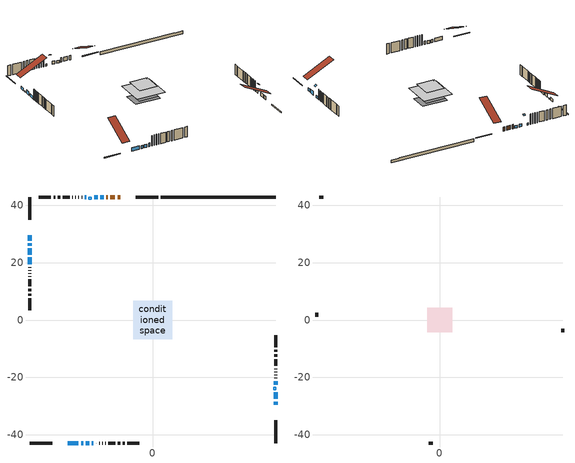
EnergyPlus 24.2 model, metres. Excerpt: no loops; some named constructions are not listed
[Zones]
conditioned space
 floor outside (Floor1 construction): -4.66,-4.66 -4.66,4.66 4.66,4.66 4.66,-4.66 z0.28
 floor adiabatic (AdiabaticFloorConstruction): -6.79,-6.79 -6.79,6.79 6.79,6.79 6.79,-6.79 z2.72
 floor foundation (Slab1 construction): -5.91,-4.09 -5.91,4.09 5.91,4.09 5.91,-4.09 z-1.1
 wall outside (RimJoist1 construction): 1.93,42.88 -5.98,42.88 / -42.88,-42.88 -34.97,-42.88 / -42.88,42.88 -42.88,34.97 / 42.88,-42.88 42.88,-34.97 z0.28:0.58
 wall outside (AdiabaticWallConstruction 1): -11.4,42.88 -12.24,42.88 / -13.17,42.88 -14.83,42.88 / -15.75,42.88 -16.22,42.88 z0.28:2.31
 wall outside (AdiabaticWallConstruction): 42.88,-29.55 42.88,-28.43 / -21.26,-42.88 -20.7,-42.88 z0.28:1.91; -29.55,-42.88 -25.94,-42.88 / -42.88,24.94 -42.88,22.83 z0.28:1.88; 42.88,-27.5 42.88,-25.24 z0.28:2.06; -17.15,42.88 -18.32,42.88 z0.28:1.45; -19.24,42.88 -20.44,42.88 z0.28:1.63; -25.01,-42.88 -24.28,-42.88 / -23.35,-42.88 -22.18,-42.88 z0.28:1.62; -42.88,29.55 -42.88,27.61 z0.28:1.6; -42.88,26.69 -42.88,25.87 z0.28:0.69; 42.88,-22.52 42.88,-21.27 / -42.88,21.9 -42.88,19.38 z0.28:1.48; -23.16,42.88 -23.72,42.88 z0.28:1.2
 wall outside (Wall1 construction): -24.65,42.88 -24.81,42.88 / -19.77,-42.88 -19.61,-42.88 / -42.88,18.46 -42.88,18.29 / 42.88,-20.35 42.88,-20.19 z0.28:5.16
 wall outside (Wall2 construction): -25.74,42.88 -25.9,42.88 / -18.68,-42.88 -18.52,-42.88 / -42.88,17.37 -42.88,17.2 / 42.88,-19.26 42.88,-19.1 z0.28:5.16
 wall outside (Wall3 construction): -26.83,42.88 -26.97,42.88 / -17.59,-42.88 -17.45,-42.88 / -42.88,16.28 -42.88,16.13 / 42.88,-18.17 42.88,-18.02 z0.28:5.16
 wall outside (Wall4 construction): -27.9,42.88 -28.04,42.88 / -16.52,-42.88 -16.38,-42.88 / -42.88,15.21 -42.88,15.06 / 42.88,-17.1 42.88,-16.95 z0.28:5.16
 wall outside (Wall5 construction): -28.97,42.88 -31.3,42.88 / -15.45,-42.88 -13.12,-42.88 / -42.88,14.13 -42.88,11.8 / 42.88,-16.03 42.88,-13.69 z0.28:5.16
 wall outside (Wall6 construction): -32.23,42.88 -33.04,42.88 / -12.19,-42.88 -11.37,-42.88 / -42.88,10.87 -42.88,10.06 / 42.88,-12.76 42.88,-11.95 z0.28:5.16
 wall outside (Wall7 construction): -33.97,42.88 -34.59,42.88 / -10.45,-42.88 -9.82,-42.88 / -42.88,9.13 -42.88,8.51 / 42.88,-11.02 42.88,-10.4 z0.28:5.16
 wall outside (Wall8 construction): -35.52,42.88 -39.71,42.88 / -8.89,-42.88 -4.71,-42.88 / -42.88,7.58 -42.88,3.39 / 42.88,-9.47 42.88,-5.28 z0.28:5.16
 wall foundation (FoundationWall1 construction): 2.86,42.88,-1.1 2.86,42.88,0.28 38.88,42.88,0.28 38.88,42.88,0.2 42.88,42.88,0.2 42.88,42.88,-1.1
 window (WindowConstruction 10): 42.88,-29.55 42.88,-28.43 z0.28:1.9
 window (WindowConstruction 3): -29.55,-42.88 -25.94,-42.88 z0.28:1.88
 window (WindowConstruction 4): 42.88,-27.5 42.88,-25.24 z0.28:2.06
 window (WindowConstruction 5): -17.15,42.88 -18.32,42.88 z0.28:1.45
 window (WindowConstruction 6): -19.25,42.88 -20.44,42.88 z0.28:1.63
 window (WindowConstruction 7): -25.01,-42.88 -24.28,-42.88 z0.28:1.62
 window (WindowConstruction 8): -23.35,-42.88 -22.19,-42.88 z0.28:1.62
 window (WindowConstruction 9): -42.88,29.55 -42.88,27.61 z0.28:1.6
 window (WindowConstruction 13): -42.88,26.68 -42.88,25.87 z0.28:0.69
 window (WindowConstruction): 42.88,-22.52 42.88,-21.28 z0.28:1.47
 window (WindowConstruction 1): -42.88,24.94 -42.88,22.83 z0.28:1.88
 window (WindowConstruction 2): -42.88,21.9 -42.88,19.39 z0.28:1.47
 window (WindowConstruction 11): -23.16,42.88 -23.72,42.88 z0.28:1.19
 window (WindowConstruction 12): -21.26,-42.88 -20.7,-42.88 z0.28:1.9
 door (Door): -11.4,42.88 -12.24,42.88 z0.28:2.31
 door (Door 1): -13.17,42.88 -14.83,42.88 z0.28:2.31
 door (Door 2): -15.76,42.88 -16.22,42.88 z0.28:2.31
 ceiling adiabatic (AdiabaticFloorConstruction): 6.79,-6.79 6.79,6.79 -6.79,6.79 -6.79,-6.79 z2.72
 roof outside (AdiabaticRoofConstruction): 42.88,-23.45,5.16 42.1,-23.45,5.54 42.1,-24.31,5.54 42.88,-24.31,5.16; -22.23,42.88,5.16 -22.23,42.1,5.54 -21.37,42.1,5.54 -21.37,42.88,5.16
 skylight (SkylightConstruction): 42.88,-23.45,5.16 42.11,-23.45,5.54 42.11,-24.31,5.54 42.88,-24.31,5.16
 skylight (SkylightConstruction 1): -22.23,42.88,5.16 -22.23,42.11,5.54 -21.37,42.11,5.54 -21.37,42.88,5.16
attic - vented
 floor to conditioned space (Floor2 construction Reversed): -4.32,-4.32 -4.32,4.32 4.32,4.32 4.32,-4.32 z5.16
 floor to conditioned space (Floor3 construction Reversed): -3.73,-3.73 -3.73,3.73 3.73,3.73 3.73,-3.73 z5.16
 floor to conditioned space (Floor4 construction Reversed): -3.68,-3.68 -3.68,3.68 3.68,3.68 3.68,-3.68 z5.16
 wall outside (Wall9 construction): -40.64,42.88 -41.95,42.88 / -3.78,-42.88 -2.47,-42.88 / -42.88,2.47 -42.88,1.16 / 42.88,-4.36 42.88,-3.05 z0.28:5.16
 roof outside (Roof1 construction): -10.48,42.88,5.16 -10.48,30.11,11.54 -6.91,30.11,11.54 -6.91,42.88,5.16; -30.47,-42.88,5.16 -30.47,-30.11,11.54 -34.04,-30.11,11.54 -34.04,-42.88,5.16; -42.88,30.47,5.16 -30.11,30.47,11.54 -30.11,34.04,11.54 -42.88,34.04,5.16; 42.88,-30.47,5.16 30.11,-30.47,11.54 30.11,-34.04,11.54 42.88,-34.04,5.16
[Material] Roughness=Rough; Thermal Absorptance=0.9
Name | Thickness {m} | Conductivity {W/m-K} | Density {kg/m3} | Specific Heat {J/kg-K} | Solar Absorptance | Visible Absorptance
ceiling loosefill ins | 0.254 | 0.0480833 | 16.02 | 1046.75 | 0.7 | 0.7
ceiling stud and cavity | 0.1397 | 0.498967 | 65.682 | 1177.47 | 0.7 | 0.7
ceiling stud and cavity 1 | 0.1397 | 0.251065 | 65.682 | 1177.47 | 0.7 | 0.7
ceiling stud and cavity 2 | 0.1397 | 0.281335 | 65.682 | 1177.47 | 0.7 | 0.7
gypsum board | 0.0127 | 0.160291 | 801 | 837.4 | 0.6 | 0.6
[Construction]
Floor2 construction: ceiling loosefill ins, ceiling stud and cavity, gypsum board
Floor3 construction: ceiling loosefill ins, ceiling stud and cavity 1, gypsum board
Floor4 construction: ceiling loosefill ins, ceiling stud and cavity 2, gypsum board
[EnergyManagementSystem:Program]
fridge_schedule_program: Set Tin = fridge_tin_s*(9.0/5.0)+32.0; Set fridge_schedule_act = 0; If (Hour == 0); Set fridge_schedule_act = (-0.487+0.019*Tin); ElseIf (Hour == 1); Set fridge_schedule_act = (-0.34+0.016*Tin); ElseIf (Hour == 2); Set fridge_schedule_act = (-0.37+0.017*Tin); ElseIf (Hour == 3); Set fridge_schedule_act = (-0.361+0.016*Tin); ElseIf (Hour == 4); Set fridge_schedule_act = (-0.515+0.018*Tin); ElseIf (Hour == 5); Set fridge_schedule_act = (-0.684+0.021*Tin); ElseIf (Hour == 6); Set fridge_schedule_act = (-0.471+0.019*Tin); ElseIf (Hour == 7); Set fridge_schedule_act = (-0.159+0.015*Tin); ElseIf (Hour == 8); Set fridge_schedule_act = (-0.079+0.015*Tin); ElseIf (Hour == 9); Set fridge_schedule_act = (-0.417+0.019*Tin); ElseIf (Hour == 10); Set fridge_schedule_act = (-0.411+0.018*Tin); ElseIf (Hour == 11); Set fridge_schedule_act = (-0.386+0.018*Tin); ElseIf (Hour == 12); Set fridge_schedule_act = (-0.24+0.016*Tin); ElseIf (Hour == 13); Set fridge_schedule_act = (-0.314+0.017*Tin); ElseIf (Hour == 14); Set fridge_schedule_act = (-0.16+0.015*Tin); ElseIf (Hour == 15); Set fridge_schedule_act = (-0.121+0.015*Tin); ElseIf (Hour == 16); Set fridge_schedule_act = (-0.469+0.02*Tin); ElseIf (Hour == 17); Set fridge_schedule_act = (-0.412+0.02*Tin); ElseIf (Hour == 18); Set fridge_schedule_act = (-0.091+0.017*Tin); ElseIf (Hour == 19); Set fridge_schedule_act = (0.077+0.014*Tin); ElseIf (Hour == 20); Set fridge_schedule_act = (-0.118+0.016*Tin); ElseIf (Hour == 21); Set fridge_schedule_act = (-0.247+0.017*Tin); ElseIf (Hour == 22); Set fridge_schedule_act = (-0.445+0.019*Tin); ElseIf (Hour == 23); Set fridge_schedule_act = (-0.544+0.02*Tin); EndIf
infil_program: Set p_m = 0.14; Set p_s = 0.22; Set s_m = 270; Set s_s = 370; Set z_m = 9.99744; Set z_s = 3.7093656004510187; Set f_t = (((s_m/z_m)^p_m)*((z_s/s_s)^p_s)); Set Tdiff = tin_s-tout_s; Set dT = @Abs Tdiff; Set c = 0.0363; Set Cs = 0.0758; Set Cw = 0.1656; Set n = 0.65; Set sft = (f_t*0.3); Set temp1 = ((c*Cw)*((sft*site_vw_s)^(2*n)))^2; Set Qinf = (((c*Cs*(dT^n))^2)+temp1)^0.5; Set Qinf = (@Max Qinf 0); Set mech_vent_house_fan_sensible_load_act = 0.0; Set mech_vent_house_fan_latent_load_act = 0.0; Set OASupInPb = out_pb_s; Set OASupInTemp = tout_s; Set OASupInW = out_wt_s; Set OASupRho = (@RhoAirFnPbTdbW OASupInPb OASupInTemp OASupInW); Set OASupCp = (@CpAirFnW OASupInW); Set OASupInEnth = (@HFnTdbW OASupInTemp OASupInW); Set ZoneTemp = tin_s; Set ZoneW = win_s; Set ZoneCp = (@CpAirFnW ZoneW); Set ZoneAirEnth = (@HFnTdbW ZoneTemp ZoneW); Set mech_vent_house_fan_cfis_act = 0.0; Set QWHV_cfis_sup = 0.0; Set QWHV_cfis_suppl_sup = 0.0; Set QWHV_cfis_suppl_exh = 0.0; Set Qrange = 0; Set Qbath = 0; Set Qdryer = 0; Set Qdryer = Qdryer + 0.00308 * clothes_dryer_exhaust_0_sch_s; Set QWHV_sup = 0.02; Set QWHV_exh = 0.02; Set Qsupply = QWHV_sup + QWHV_cfis_sup + QWHV_cfis_suppl_sup; Set Qexhaust = Qrange + Qbath + Qdryer + QWHV_exh + QWHV_cfis_suppl_exh; Set Qfan = (@Max Qexhaust Qsupply); Set Qducts = 0; If Qducts < 0; Set Qsupply = Qsupply - Qducts; Else; Set Qexhaust = Qexhaust + Qducts; EndIf; Set Qfan_with_ducts = (@Max Qexhaust Qsupply); Set Qimb = (@Abs (Qsupply - Qexhaust)); If Qinf + Qimb > 0; Set Qtot = Qfan_with_ducts + (Qinf^2) / (Qinf + Qimb); Else; Set Qtot = Qfan_with_ducts; EndIf; Set Qinf_adj = Qtot - Qfan; Set infil_flow_act = Qinf_adj; Set infil_program_Qinf = Qinf_adj; Set infil_program_Qfan = Qfan; Set Qload = Qfan; Set Effectiveness_Sens = 0.0; Set Effectiveness_Lat = 0.0; Set Fan_MFR = Qload * OASupRho; Set ZoneInEnth = OASupInEnth; Set ZoneInTemp = OASupInTemp; If Qload > 0; Set Effectiveness_Sens = Effectiveness_Sens + 0.02 / Qload * 0.6434494723737942; Set Effectiveness_Lat = Effectiveness_Lat + 0.02 / Qload * 0.0; EndIf; Set ERVCpMin = (@Min OASupCp ZoneCp); Set ERVSupOutTemp = OASupInTemp + ERVCpMin/OASupCp * Effectiveness_Sens * (ZoneTemp - OASupInTemp); Set ERVSupOutW = OASupInW + ERVCpMin/OASupCp * Effectiveness_Lat * (ZoneW - OASupInW); Set ERVSupOutEnth = (@HFnTdbW ERVSupOutTemp ERVSupOutW); Set ERVSensHeatTrans = Fan_MFR * OASupCp * (ERVSupOutTemp - OASupInTemp); Set ERVTotalHeatTrans = Fan_MFR * (ERVSupOutEnth - OASupInEnth); Set ERVLatHeatTrans = ERVTotalHeatTrans - ERVSensHeatTrans; Set ZoneInEnth = ERVSupOutEnth; Set ZoneInTemp = ERVSupOutTemp; Set FanTotalToCond = Fan_MFR * (ZoneInEnth - ZoneAirEnth); Set FanSensToCond = Fan_MFR * ZoneCp * (ZoneInTemp - ZoneTemp); Set FanLatToCond = FanTotalToCond - FanSensToCond; Set mech_vent_house_fan_sensible_load_act = mech_vent_house_fan_sensible_load_act + FanSensToCond; Set mech_vent_house_fan_latent_load_act = mech_vent_house_fan_latent_load_act + FanLatToCond
natural_vent_program: Set Tin = tin_s; Set Tout = tout_s; Set Wout = out_wt_s; Set Pbar = out_pb_s; Set Phiout = (@RhFnTdbWPb Tout Wout Pbar); Set MaxHR = 0.0115; Set Tnvsp = (htg_sp_s + clg_sp_s) / 2; Set NVavail = natural_vent_s; Set ClgSsnAvail = cool_season; Set Qnv = 0; Set Qwhf = 0; Set whole_house_fan_mix_act = 0; Set whole_house_fan_act = 0; If ((Wout < MaxHR) && (Tin > Tout) && (Tin > Tnvsp) && (ClgSsnAvail > 0)); Set WHF_Flow = 0; Set Adj = (Tin-Tnvsp)/(Tin-Tout); Set Adj = (@Min Adj 1); Set Adj = (@Max Adj 0); If (WHF_Flow > 0); Set Qwhf = WHF_Flow*Adj; Set whole_house_fan_mix_act = WHF_Flow*Adj; Set WHF_W = 0; Set whole_house_fan_act = WHF_W*Adj; ElseIf (NVavail > 0); Set NVArea = 0.0; Set Cs = 0.00013643248632712234; Set Cw = 2.734355781603219e-05; Set Tdiff = Tin-Tout; Set dT = (@Abs Tdiff); Set Vwind = site_vw_s; Set SGNV = NVArea*Adj*((((Cs*dT)+(Cw*(Vwind^2)))^0.5)/1000); Set MaxNV = 3.5088899112384007; Set Qnv = (@Min SGNV MaxNV); EndIf; EndIf; Set natural_vent_flow_act = Qnv; Set whole_house_fan_flow_act = Qwhf; Set natural_vent_program_Qnv = Qnv; Set natural_vent_program_Qwhf = Qwhf
total_airflows_program: Set total_infil_flow_rate = 0; Set total_mechvent_flow_rate = 0; Set total_natvent_flow_rate = 0; Set total_whf_flow_rate = 0; Set total_infil_flow_rate = total_infil_flow_rate + (infil_program_Qinf * 1); Set total_mechvent_flow_rate = total_mechvent_flow_rate + (infil_program_Qfan * 1); Set total_natvent_flow_rate = total_natvent_flow_rate + (natural_vent_program_Qnv * 1); Set total_whf_flow_rate = total_whf_flow_rate + (natural_vent_program_Qwhf * 1)
total_loads_program: Set loads_htg_tot = 0; Set loads_clg_tot = 0; If htg_load_cond > 0; Set loads_htg_tot = loads_htg_tot + (htg_load_cond - clg_load_cond) * 1.0; EndIf; Set loads_htg_tot = (@Max loads_htg_tot 0); If clg_load_cond > 0; Set loads_clg_tot = loads_clg_tot + (clg_load_cond - htg_load_cond) * 0.0; EndIf; Set loads_clg_tot = (@Max loads_clg_tot 0)
unit_heater_supply_fan_1_disaggregate_program: Set unit_heater_supply_fan_1_primary_htg = 0; If unit_heater_htg_coil_1_s > 0; Set unit_heater_supply_fan_1_primary_htg = unit_heater_supply_fan_1_s; EndIf
unit_heater_supply_fan_disaggregate_program: Set unit_heater_supply_fan_primary_htg = 0; If unit_heater_htg_coil_s > 0; Set unit_heater_supply_fan_primary_htg = unit_heater_supply_fan_s; EndIf
unmet_hours_program: Set htg_unmet_hours = 0; Set clg_unmet_hours = 0; Set unit_htg_unmet_hours = 0; If ((DayOfYear >= 1) && (DayOfYear <= 365)); Set unit_htg_unmet_hours = unit_htg_unmet_hours + conditioned_space_htg_unmet_s; If unit_htg_unmet_hours > htg_unmet_hours; Set htg_unmet_hours = unit_htg_unmet_hours; EndIf; EndIf
water_heater_EC_adj: If WarmupFlag == 0; Set dhw_e_cons = water_heater_energy + water_heater_on_cycle_parasitic + water_heater_off_cycle_parasitic; Set water_heater_ec_adj_act = 0.0 * dhw_e_cons / 1; EndIf
[EnergyManagementSystem:ProgramCallingManager]
component_loads_program_calling_manager: EndOfZoneTimestepAfterZoneReporting; component_loads_program
fridge_schedule_program_calling_manager: BeginZoneTimestepAfterInitHeatBalance; fridge_schedule_program
infil_program_calling_manager: BeginZoneTimestepAfterInitHeatBalance; infil_program
natural_vent_program_calling_manager: BeginZoneTimestepAfterInitHeatBalance; natural_vent_program
total_airflows_program_calling_manager: EndOfZoneTimestepAfterZoneReporting; total_airflows_program
total_loads_program_calling_manager: EndOfZoneTimestepAfterZoneReporting; total_loads_program
unit_heater_supply_fan_1_disaggregate_program_calling_manager: EndOfSystemTimestepBeforeHVACReporting; unit_heater_supply_fan_1_disaggregate_program
unit_heater_supply_fan_disaggregate_program_calling_manager: EndOfSystemTimestepBeforeHVACReporting; unit_heater_supply_fan_disaggregate_program
unmet_hours_program_calling_manager: EndOfZoneTimestepBeforeZoneReporting; unmet_hours_program
water_heater_EC_adj_ProgramManager: EndOfSystemTimestepBeforeHVACReporting; water_heater_EC_adj
[EnergyManagementSystem:OutputVariable] Type of Data in Variable=Summed
Name | EMS Variable | Update Frequency | EMS Program or Subroutine | Units
unit heater supply fan 1 disaggregate htg primary | unit_heater_supply_fan_1_primary_htg | SystemTimestep | unit_heater_supply_fan_1_disaggregate_program | J
unit heater supply fan disaggregate htg primary | unit_heater_supply_fan_primary_htg | SystemTimestep | unit_heater_supply_fan_disaggregate_program | J
loads_htg_tot_peakload_outvar; loads_htg_tot_annual_outvar; Energy Management System Output Variable 1; Energy Management System Output Variable 45 | loads_htg_tot | ZoneTimestep | total_loads_program | J
loads_clg_tot_peakload_outvar; loads_clg_tot_annual_outvar; Energy Management System Output Variable 2; Energy Management System Output Variable 46 | loads_clg_tot | ZoneTimestep | total_loads_program | J
htg_unmet_hours_annual_outvar; Energy Management System Output Variable 3 | htg_unmet_hours | ZoneTimestep | unmet_hours_program | hr
clg_unmet_hours_annual_outvar; Energy Management System Output Variable 4 | clg_unmet_hours | ZoneTimestep | unmet_hours_program | hr
loads_htg_roofs_annual_outvar; Energy Management System Output Variable 5 | loads_htg_roofs | ZoneTimestep | component_loads_program | J
loads_htg_ceilings_annual_outvar; Energy Management System Output Variable 6 | loads_htg_ceilings | ZoneTimestep | component_loads_program | J
loads_htg_walls_annual_outvar; Energy Management System Output Variable 7 | loads_htg_walls | ZoneTimestep | component_loads_program | J
loads_htg_rim_joists_annual_outvar; Energy Management System Output Variable 8 | loads_htg_rim_joists | ZoneTimestep | component_loads_program | J
loads_htg_foundation_walls_annual_outvar; Energy Management System Output Variable 9 | loads_htg_foundation_walls | ZoneTimestep | component_loads_program | J
loads_htg_doors_annual_outvar; Energy Management System Output Variable 10 | loads_htg_doors | ZoneTimestep | component_loads_program | J
loads_htg_windows_conduction_annual_outvar; Energy Management System Output Variable 11 | loads_htg_windows_conduction | ZoneTimestep | component_loads_program | J
loads_htg_windows_solar_annual_outvar; Energy Management System Output Variable 12 | loads_htg_windows_solar | ZoneTimestep | component_loads_program | J
loads_htg_skylights_conduction_annual_outvar; Energy Management System Output Variable 13 | loads_htg_skylights_conduction | ZoneTimestep | component_loads_program | J
loads_htg_skylights_solar_annual_outvar; Energy Management System Output Variable 14 | loads_htg_skylights_solar | ZoneTimestep | component_loads_program | J
loads_htg_floors_annual_outvar; Energy Management System Output Variable 15 | loads_htg_floors | ZoneTimestep | component_loads_program | J
loads_htg_slabs_annual_outvar; Energy Management System Output Variable 16 | loads_htg_slabs | ZoneTimestep | component_loads_program | J
loads_htg_internal_mass_annual_outvar; Energy Management System Output Variable 17 | loads_htg_internal_mass | ZoneTimestep | component_loads_program | J
loads_htg_infil_annual_outvar; Energy Management System Output Variable 18 | loads_htg_infil | ZoneTimestep | component_loads_program | J
loads_htg_natvent_annual_outvar; Energy Management System Output Variable 19 | loads_htg_natvent | ZoneTimestep | component_loads_program | J
loads_htg_mechvent_annual_outvar; Energy Management System Output Variable 20 | loads_htg_mechvent | ZoneTimestep | component_loads_program | J
loads_htg_whf_annual_outvar; Energy Management System Output Variable 21 | loads_htg_whf | ZoneTimestep | component_loads_program | J
loads_htg_ducts_annual_outvar; Energy Management System Output Variable 22 | loads_htg_ducts | ZoneTimestep | component_loads_program | J
loads_htg_intgains_annual_outvar; Energy Management System Output Variable 23 | loads_htg_intgains | ZoneTimestep | component_loads_program | J
loads_htg_lighting_annual_outvar; Energy Management System Output Variable 24 | loads_htg_lighting | ZoneTimestep | component_loads_program | J
loads_clg_roofs_annual_outvar; Energy Management System Output Variable 25 | loads_clg_roofs | ZoneTimestep | component_loads_program | J
loads_clg_ceilings_annual_outvar; Energy Management System Output Variable 26 | loads_clg_ceilings | ZoneTimestep | component_loads_program | J
loads_clg_walls_annual_outvar; Energy Management System Output Variable 27 | loads_clg_walls | ZoneTimestep | component_loads_program | J
loads_clg_rim_joists_annual_outvar; Energy Management System Output Variable 28 | loads_clg_rim_joists | ZoneTimestep | component_loads_program | J
loads_clg_foundation_walls_annual_outvar; Energy Management System Output Variable 29 | loads_clg_foundation_walls | ZoneTimestep | component_loads_program | J
loads_clg_doors_annual_outvar; Energy Management System Output Variable 30 | loads_clg_doors | ZoneTimestep | component_loads_program | J
loads_clg_windows_conduction_annual_outvar; Energy Management System Output Variable 31 | loads_clg_windows_conduction | ZoneTimestep | component_loads_program | J
loads_clg_windows_solar_annual_outvar; Energy Management System Output Variable 32 | loads_clg_windows_solar | ZoneTimestep | component_loads_program | J
loads_clg_skylights_conduction_annual_outvar; Energy Management System Output Variable 33 | loads_clg_skylights_conduction | ZoneTimestep | component_loads_program | J
loads_clg_skylights_solar_annual_outvar; Energy Management System Output Variable 34 | loads_clg_skylights_solar | ZoneTimestep | component_loads_program | J
loads_clg_floors_annual_outvar; Energy Management System Output Variable 35 | loads_clg_floors | ZoneTimestep | component_loads_program | J
loads_clg_slabs_annual_outvar; Energy Management System Output Variable 36 | loads_clg_slabs | ZoneTimestep | component_loads_program | J
loads_clg_internal_mass_annual_outvar; Energy Management System Output Variable 37 | loads_clg_internal_mass | ZoneTimestep | component_loads_program | J
loads_clg_infil_annual_outvar; Energy Management System Output Variable 38 | loads_clg_infil | ZoneTimestep | component_loads_program | J
loads_clg_natvent_annual_outvar; Energy Management System Output Variable 39 | loads_clg_natvent | ZoneTimestep | component_loads_program | J
loads_clg_mechvent_annual_outvar; Energy Management System Output Variable 40 | loads_clg_mechvent | ZoneTimestep | component_loads_program | J
loads_clg_whf_annual_outvar; Energy Management System Output Variable 41 | loads_clg_whf | ZoneTimestep | component_loads_program | J
loads_clg_ducts_annual_outvar; Energy Management System Output Variable 42 | loads_clg_ducts | ZoneTimestep | component_loads_program | J
loads_clg_intgains_annual_outvar; Energy Management System Output Variable 43 | loads_clg_intgains | ZoneTimestep | component_loads_program | J
loads_clg_lighting_annual_outvar; Energy Management System Output Variable 44 | loads_clg_lighting | ZoneTimestep | component_loads_program | J
[Schedule:Day:Interval]
interior lighting schedule day: No, 01:00, 0.108182, 04:00, 0.0901515, 05:00, 0.0991667, 06:00, 0.162273, 07:00, 0.270455, 08:00, 0.342576, 10:00, 0.369621, 11:00, 0.351591, 12:00, 0.333561, 13:00, 0.324545, 14:00, 0.31553, 15:00, 0.333561, 16:00, 0.369621, 17:00, 0.450758, 18:00, 0.585985, 19:00, 0.775303, 20:00, 0.955606, 21:00, 0.991667, 22:00, 0.712197, 23:00, 0.360606, 24:00, 0.162273
interior lighting schedule day 1: No, 01:00, 0.100909, 04:00, 0.0840909, 05:00, 0.0925, 06:00, 0.151364, 07:00, 0.252273, 08:00, 0.319545, 10:00, 0.344773, 11:00, 0.327955, 12:00, 0.311136, 13:00, 0.302727, 14:00, 0.294318, 15:00, 0.311136, 16:00, 0.344773, 17:00, 0.420455, 18:00, 0.546591, 19:00, 0.723182, 20:00, 0.891364, 21:00, 0.925, 22:00, 0.664318, 23:00, 0.336364, 24:00, 0.151364
interior lighting schedule day 2: No, 01:00, 0.0927273, 04:00, 0.0772727, 05:00, 0.085, 06:00, 0.139091, 07:00, 0.231818, 08:00, 0.293636, 10:00, 0.316818, 11:00, 0.301364, 12:00, 0.285909, 13:00, 0.278182, 14:00, 0.270455, 15:00, 0.285909, 16:00, 0.316818, 17:00, 0.386364, 18:00, 0.502273, 19:00, 0.664545, 20:00, 0.819091, 21:00, 0.85, 22:00, 0.610455, 23:00, 0.309091, 24:00, 0.139091
interior lighting schedule day 3: No, 01:00, 0.0845455, 04:00, 0.0704545, 05:00, 0.0775, 06:00, 0.126818, 07:00, 0.211364, 08:00, 0.267727, 10:00, 0.288864, 11:00, 0.274773, 12:00, 0.260682, 13:00, 0.253636, 14:00, 0.246591, 15:00, 0.260682, 16:00, 0.288864, 17:00, 0.352273, 18:00, 0.457955, 19:00, 0.605909, 20:00, 0.746818, 21:00, 0.775, 22:00, 0.556591, 23:00, 0.281818, 24:00, 0.126818
interior lighting schedule day 4: No, 01:00, 0.0763636, 04:00, 0.0636364, 05:00, 0.07, 06:00, 0.114545, 07:00, 0.190909, 08:00, 0.241818, 10:00, 0.260909, 11:00, 0.248182, 12:00, 0.235455, 13:00, 0.229091, 14:00, 0.222727, 15:00, 0.235455, 16:00, 0.260909, 17:00, 0.318182, 18:00, 0.413636, 19:00, 0.547273, 20:00, 0.674545, 21:00, 0.7, 22:00, 0.502727, 23:00, 0.254545, 24:00, 0.114545
interior lighting schedule day 5: No, 01:00, 0.0727273, 04:00, 0.0606061, 05:00, 0.0666667, 06:00, 0.109091, 07:00, 0.181818, 08:00, 0.230303, 10:00, 0.248485, 11:00, 0.236364, 12:00, 0.224242, 13:00, 0.218182, 14:00, 0.212121, 15:00, 0.224242, 16:00, 0.248485, 17:00, 0.30303, 18:00, 0.393939, 19:00, 0.521212, 20:00, 0.642424, 21:00, 0.666667, 22:00, 0.478788, 23:00, 0.242424, 24:00, 0.109091
interior lighting schedule day 6: No, 01:00, 0.0745455, 04:00, 0.0621212, 05:00, 0.0683333, 06:00, 0.111818, 07:00, 0.186364, 08:00, 0.236061, 10:00, 0.254697, 11:00, 0.242273, 12:00, 0.229848, 13:00, 0.223636, 14:00, 0.217424, 15:00, 0.229848, 16:00, 0.254697, 17:00, 0.310606, 18:00, 0.403788, 19:00, 0.534242, 20:00, 0.658485, 21:00, 0.683333, 22:00, 0.490758, 23:00, 0.248485, 24:00, 0.111818
interior lighting schedule day 7: No, 01:00, 0.08, 04:00, 0.0666667, 05:00, 0.0733333, 06:00, 0.12, 07:00, 0.2, 08:00, 0.253333, 10:00, 0.273333, 11:00, 0.26, 12:00, 0.246667, 13:00, 0.24, 14:00, 0.233333, 15:00, 0.246667, 16:00, 0.273333, 17:00, 0.333333, 18:00, 0.433333, 19:00, 0.573333, 20:00, 0.706667, 21:00, 0.733333, 22:00, 0.526667, 23:00, 0.266667, 24:00, 0.12
interior lighting schedule day 8: No, 01:00, 0.0890909, 04:00, 0.0742424, 05:00, 0.0816667, 06:00, 0.133636, 07:00, 0.222727, 08:00, 0.282121, 10:00, 0.304394, 11:00, 0.289545, 12:00, 0.274697, 13:00, 0.267273, 14:00, 0.259848, 15:00, 0.274697, 16:00, 0.304394, 17:00, 0.371212, 18:00, 0.482576, 19:00, 0.638485, 20:00, 0.78697, 21:00, 0.816667, 22:00, 0.586515, 23:00, 0.29697, 24:00, 0.133636
interior lighting schedule day 9: No, 01:00, 0.0972727, 04:00, 0.0810606, 05:00, 0.0891667, 06:00, 0.145909, 07:00, 0.243182, 08:00, 0.30803, 10:00, 0.332348, 11:00, 0.316136, 12:00, 0.299924, 13:00, 0.291818, 14:00, 0.283712, 15:00, 0.299924, 16:00, 0.332348, 17:00, 0.405303, 18:00, 0.526894, 19:00, 0.697121, 20:00, 0.859242, 21:00, 0.891667, 22:00, 0.640379, 23:00, 0.324242, 24:00, 0.145909
interior lighting schedule day 10: No, 01:00, 0.105455, 04:00, 0.0878788, 05:00, 0.0966667, 06:00, 0.158182, 07:00, 0.263636, 08:00, 0.333939, 10:00, 0.360303, 11:00, 0.342727, 12:00, 0.325152, 13:00, 0.316364, 14:00, 0.307576, 15:00, 0.325152, 16:00, 0.360303, 17:00, 0.439394, 18:00, 0.571212, 19:00, 0.755758, 20:00, 0.931515, 21:00, 0.966667, 22:00, 0.694242, 23:00, 0.351515, 24:00, 0.158182
interior lighting schedule day 11: No, 01:00, 0.109091, 04:00, 0.0909091, 05:00, 0.1, 06:00, 0.163636, 07:00, 0.272727, 08:00, 0.345455, 10:00, 0.372727, 11:00, 0.354545, 12:00, 0.336364, 13:00, 0.327273, 14:00, 0.318182, 15:00, 0.336364, 16:00, 0.372727, 17:00, 0.454545, 18:00, 0.590909, 19:00, 0.781818, 20:00, 0.963636, 21:00, 1, 22:00, 0.718182, 23:00, 0.363636, 24:00, 0.163636
interior lighting schedule default day; occupants schedule default day; clothes dryer schedule default day; cooking range schedule default day; misc plug loads schedule default day; general water use schedule default day; heating setpoint default day; cooling setpoint default day; clothes dryer exhaust 0 schedule default day; cooling season schedule day; cooling season schedule day 2; cooling season schedule default day; exterior lighting schedule default day; natural vent schedule default day: No, 24:00, 0
occupants schedule day: No, 05:00, 0.426829, 06:00, 0.719512, 07:00, 1, 08:00, 0.670732, 09:00, 0.329268, 14:00, 0.170732, 15:00, 0.231707, 16:00, 0.329268, 17:00, 0.5, 18:00, 0.670732, 19:00, 0.829268, 21:00, 1, 22:00, 0.853659, 23:00, 0.646341, 24:00, 0.426829
clothes dryer schedule day; clothes dryer exhaust 0 schedule day: No, 01:00, 0.123457, 02:00, 0.0740741, 03:00, 0.0493827, 04:00, 0.0246914, 05:00, 0.0493827, 06:00, 0.0740741, 07:00, 0.197531, 08:00, 0.395062, 09:00, 0.592593, 10:00, 0.839506, 11:00, 0.962963, 12:00, 1, 13:00, 0.91358, 14:00, 0.82716, 15:00, 0.716049, 16:00, 0.753086, 17:00, 0.679012, 18:00, 0.666667, 20:00, 0.62963, 21:00, 0.641975, 22:00, 0.666667, 23:00, 0.54321, 24:00, 0.296296
cooking range schedule day: No, 05:00, 0.0597015, 06:00, 0.11194, 07:00, 0.171642, 08:00, 0.291045, 11:00, 0.343284, 12:00, 0.402985, 13:00, 0.462687, 14:00, 0.343284, 15:00, 0.291045, 16:00, 0.402985, 17:00, 0.567164, 18:00, 1, 19:00, 0.850746, 20:00, 0.432836, 21:00, 0.291045, 22:00, 0.231343, 23:00, 0.171642, 24:00, 0.11194
misc plug loads schedule day: No, 06:00, 0.705882, 07:00, 0.745098, 08:00, 0.803922, 15:00, 0.823529, 16:00, 0.862745, 17:00, 0.921569, 18:00, 0.980392, 19:00, 1, 20:00, 0.980392, 21:00, 0.941176, 22:00, 0.862745, 23:00, 0.784314, 24:00, 0.72549
general water use schedule day: No, 01:00, 0.315068, 03:00, 0.287671, 04:00, 0.342466, 05:00, 0.369863, 06:00, 0.520548, 07:00, 0.60274, 08:00, 0.534247, 10:00, 0.506849, 11:00, 0.465753, 14:00, 0.479452, 15:00, 0.534247, 16:00, 0.589041, 17:00, 0.69863, 18:00, 0.876712, 19:00, 0.890411, 20:00, 0.986301, 21:00, 1, 22:00, 0.863014, 23:00, 0.616438, 24:00, 0.465753
heating setpoint day: No, 07:00, 18, 23:00, 21, 24:00, 18
cooling setpoint day: No, 24:00, 25
cooling season schedule day 1: No, 24:00, 1
exterior lighting schedule day: No, 01:00, 0.566667, 03:00, 0.524167, 05:00, 0.495833, 06:00, 0.5525, 07:00, 0.623333, 08:00, 0.580833, 09:00, 0.439167, 10:00, 0.354167, 12:00, 0.34, 13:00, 0.354167, 14:00, 0.396667, 15:00, 0.425, 16:00, 0.495833, 17:00, 0.623333, 18:00, 0.793333, 19:00, 0.906667, 20:00, 0.963333, 21:00, 0.991667, 22:00, 0.920833, 23:00, 0.793333, 24:00, 0.665833
exterior lighting schedule day 1: No, 01:00, 0.528571, 03:00, 0.488929, 05:00, 0.4625, 06:00, 0.515357, 07:00, 0.581429, 08:00, 0.541786, 09:00, 0.409643, 10:00, 0.330357, 12:00, 0.317143, 13:00, 0.330357, 14:00, 0.37, 15:00, 0.396429, 16:00, 0.4625, 17:00, 0.581429, 18:00, 0.74, 19:00, 0.845714, 20:00, 0.898571, 21:00, 0.925, 22:00, 0.858929, 23:00, 0.74, 24:00, 0.621071
exterior lighting schedule day 10: No, 01:00, 0.552381, 03:00, 0.510952, 05:00, 0.483333, 06:00, 0.538571, 07:00, 0.607619, 08:00, 0.56619, 09:00, 0.428095, 10:00, 0.345238, 12:00, 0.331429, 13:00, 0.345238, 14:00, 0.386667, 15:00, 0.414286, 16:00, 0.483333, 17:00, 0.607619, 18:00, 0.773333, 19:00, 0.88381, 20:00, 0.939048, 21:00, 0.966667, 22:00, 0.897619, 23:00, 0.773333, 24:00, 0.649048
exterior lighting schedule day 11: No, 01:00, 0.571429, 03:00, 0.528571, 05:00, 0.5, 06:00, 0.557143, 07:00, 0.628571, 08:00, 0.585714, 09:00, 0.442857, 10:00, 0.357143, 12:00, 0.342857, 13:00, 0.357143, 14:00, 0.4, 15:00, 0.428571, 16:00, 0.5, 17:00, 0.628571, 18:00, 0.8, 19:00, 0.914286, 20:00, 0.971429, 21:00, 1, 22:00, 0.928571, 23:00, 0.8, 24:00, 0.671429
exterior lighting schedule day 2: No, 01:00, 0.485714, 03:00, 0.449286, 05:00, 0.425, 06:00, 0.473571, 07:00, 0.534286, 08:00, 0.497857, 09:00, 0.376429, 10:00, 0.303571, 12:00, 0.291429, 13:00, 0.303571, 14:00, 0.34, 15:00, 0.364286, 16:00, 0.425, 17:00, 0.534286, 18:00, 0.68, 19:00, 0.777143, 20:00, 0.825714, 21:00, 0.85, 22:00, 0.789286, 23:00, 0.68, 24:00, 0.570714
exterior lighting schedule day 3: No, 01:00, 0.442857, 03:00, 0.409643, 05:00, 0.3875, 06:00, 0.431786, 07:00, 0.487143, 08:00, 0.453929, 09:00, 0.343214, 10:00, 0.276786, 12:00, 0.265714, 13:00, 0.276786, 14:00, 0.31, 15:00, 0.332143, 16:00, 0.3875, 17:00, 0.487143, 18:00, 0.62, 19:00, 0.708571, 20:00, 0.752857, 21:00, 0.775, 22:00, 0.719643, 23:00, 0.62, 24:00, 0.520357
exterior lighting schedule day 4: No, 01:00, 0.4, 03:00, 0.37, 05:00, 0.35, 06:00, 0.39, 07:00, 0.44, 08:00, 0.41, 09:00, 0.31, 10:00, 0.25, 12:00, 0.24, 13:00, 0.25, 14:00, 0.28, 15:00, 0.3, 16:00, 0.35, 17:00, 0.44, 18:00, 0.56, 19:00, 0.64, 20:00, 0.68, 21:00, 0.7, 22:00, 0.65, 23:00, 0.56, 24:00, 0.47
exterior lighting schedule day 5: No, 01:00, 0.380952, 03:00, 0.352381, 05:00, 0.333333, 06:00, 0.371429, 07:00, 0.419048, 08:00, 0.390476, 09:00, 0.295238, 10:00, 0.238095, 12:00, 0.228571, 13:00, 0.238095, 14:00, 0.266667, 15:00, 0.285714, 16:00, 0.333333, 17:00, 0.419048, 18:00, 0.533333, 19:00, 0.609524, 20:00, 0.647619, 21:00, 0.666667, 22:00, 0.619048, 23:00, 0.533333, 24:00, 0.447619
exterior lighting schedule day 6: No, 01:00, 0.390476, 03:00, 0.36119, 05:00, 0.341667, 06:00, 0.380714, 07:00, 0.429524, 08:00, 0.400238, 09:00, 0.302619, 10:00, 0.244048, 12:00, 0.234286, 13:00, 0.244048, 14:00, 0.273333, 15:00, 0.292857, 16:00, 0.341667, 17:00, 0.429524, 18:00, 0.546667, 19:00, 0.624762, 20:00, 0.66381, 21:00, 0.683333, 22:00, 0.634524, 23:00, 0.546667, 24:00, 0.45881
exterior lighting schedule day 7: No, 01:00, 0.419048, 03:00, 0.387619, 05:00, 0.366667, 06:00, 0.408571, 07:00, 0.460952, 08:00, 0.429524, 09:00, 0.324762, 10:00, 0.261905, 12:00, 0.251429, 13:00, 0.261905, 14:00, 0.293333, 15:00, 0.314286, 16:00, 0.366667, 17:00, 0.460952, 18:00, 0.586667, 19:00, 0.670476, 20:00, 0.712381, 21:00, 0.733333, 22:00, 0.680952, 23:00, 0.586667, 24:00, 0.492381
exterior lighting schedule day 8: No, 01:00, 0.466667, 03:00, 0.431667, 05:00, 0.408333, 06:00, 0.455, 07:00, 0.513333, 08:00, 0.478333, 09:00, 0.361667, 10:00, 0.291667, 12:00, 0.28, 13:00, 0.291667, 14:00, 0.326667, 15:00, 0.35, 16:00, 0.408333, 17:00, 0.513333, 18:00, 0.653333, 19:00, 0.746667, 20:00, 0.793333, 21:00, 0.816667, 22:00, 0.758333, 23:00, 0.653333, 24:00, 0.548333
exterior lighting schedule day 9: No, 01:00, 0.509524, 03:00, 0.47131, 05:00, 0.445833, 06:00, 0.496786, 07:00, 0.560476, 08:00, 0.522262, 09:00, 0.394881, 10:00, 0.318452, 12:00, 0.305714, 13:00, 0.318452, 14:00, 0.356667, 15:00, 0.382143, 16:00, 0.445833, 17:00, 0.560476, 18:00, 0.713333, 19:00, 0.815238, 20:00, 0.86619, 21:00, 0.891667, 22:00, 0.827976, 23:00, 0.713333, 24:00, 0.59869
[Schedule:Week:Daily]
heating setpoint Week Rule - Jan1-Dec31: heating setpoint day, heating setpoint day, heating setpoint day, heating setpoint day, heating setpoint day, heating setpoint day, heating setpoint day, heating setpoint default day, heating setpoint default day, heating setpoint default day, heating setpoint default day, heating setpoint default day
cooling setpoint Week Rule - Jan1-Dec31: cooling setpoint day, cooling setpoint day, cooling setpoint day, cooling setpoint day, cooling setpoint day, cooling setpoint day, cooling setpoint day, cooling setpoint default day, cooling setpoint default day, cooling setpoint default day, cooling setpoint default day, cooling setpoint default day
clothes dryer exhaust 0 schedule Week Rule - Jan1-Dec31: clothes dryer exhaust 0 schedule day, clothes dryer exhaust 0 schedule day, clothes dryer exhaust 0 schedule day, clothes dryer exhaust 0 schedule day, clothes dryer exhaust 0 schedule day, clothes dryer exhaust 0 schedule day, clothes dryer exhaust 0 schedule day, clothes dryer exhaust 0 schedule default day, clothes dryer exhaust 0 schedule default day, clothes dryer exhaust 0 schedule default day, clothes dryer exhaust 0 schedule default day, clothes dryer exhaust 0 schedule default day
cooling season schedule Week Rule - Jan1-May26: cooling season schedule day, cooling season schedule day, cooling season schedule day, cooling season schedule day, cooling season schedule day, cooling season schedule day, cooling season schedule day, cooling season schedule default day, cooling season schedule default day, cooling season schedule default day, cooling season schedule default day, cooling season schedule default day
cooling season schedule Week Rule - May27-Jun2: cooling season schedule day, cooling season schedule day, cooling season schedule day, cooling season schedule day, cooling season schedule day, cooling season schedule day 1, cooling season schedule day 1, cooling season schedule default day, cooling season schedule default day, cooling season schedule default day, cooling season schedule default day, cooling season schedule default day
cooling season schedule Week Rule - Jun3-Aug25: cooling season schedule day 1, cooling season schedule day 1, cooling season schedule day 1, cooling season schedule day 1, cooling season schedule day 1, cooling season schedule day 1, cooling season schedule day 1, cooling season schedule default day, cooling season schedule default day, cooling season schedule default day, cooling season schedule default day, cooling season schedule default day
cooling season schedule Week Rule - Aug26-Sep1: cooling season schedule day 1, cooling season schedule day 1, cooling season schedule day 1, cooling season schedule day 1, cooling season schedule day 1, cooling season schedule day 1, cooling season schedule day 2, cooling season schedule default day, cooling season schedule default day, cooling season schedule default day, cooling season schedule default day, cooling season schedule default day
cooling season schedule Week Rule - Sep2-Dec31: cooling season schedule day 2, cooling season schedule day 2, cooling season schedule day 2, cooling season schedule day 2, cooling season schedule day 2, cooling season schedule day 2, cooling season schedule day 2, cooling season schedule default day, cooling season schedule default day, cooling season schedule default day, cooling season schedule default day, cooling season schedule default day
exterior lighting schedule Week Rule - Jan28-Feb3: exterior lighting schedule day, exterior lighting schedule day, exterior lighting schedule day, exterior lighting schedule day, exterior lighting schedule day 1, exterior lighting schedule day 1, exterior lighting schedule day 1, exterior lighting schedule default day, exterior lighting schedule default day, exterior lighting schedule default day, exterior lighting schedule default day, exterior lighting schedule default day
exterior lighting schedule Week Rule - Feb4-Feb24: exterior lighting schedule day 1, exterior lighting schedule day 1, exterior lighting schedule day 1, exterior lighting schedule day 1, exterior lighting schedule day 1, exterior lighting schedule day 1, exterior lighting schedule day 1, exterior lighting schedule default day, exterior lighting schedule default day, exterior lighting schedule default day, exterior lighting schedule default day, exterior lighting schedule default day
exterior lighting schedule Week Rule - Feb25-Mar3: exterior lighting schedule day 1, exterior lighting schedule day 1, exterior lighting schedule day 1, exterior lighting schedule day 1, exterior lighting schedule day 2, exterior lighting schedule day 2, exterior lighting schedule day 2, exterior lighting schedule default day, exterior lighting schedule default day, exterior lighting schedule default day, exterior lighting schedule default day, exterior lighting schedule default day
exterior lighting schedule Week Rule - Mar4-Mar31: exterior lighting schedule day 2, exterior lighting schedule day 2, exterior lighting schedule day 2, exterior lighting schedule day 2, exterior lighting schedule day 2, exterior lighting schedule day 2, exterior lighting schedule day 2, exterior lighting schedule default day, exterior lighting schedule default day, exterior lighting schedule default day, exterior lighting schedule default day, exterior lighting schedule default day
exterior lighting schedule Week Rule - Apr1-Apr28: exterior lighting schedule day 3, exterior lighting schedule day 3, exterior lighting schedule day 3, exterior lighting schedule day 3, exterior lighting schedule day 3, exterior lighting schedule day 3, exterior lighting schedule day 3, exterior lighting schedule default day, exterior lighting schedule default day, exterior lighting schedule default day, exterior lighting schedule default day, exterior lighting schedule default day
exterior lighting schedule Week Rule - Apr29-May5: exterior lighting schedule day 3, exterior lighting schedule day 3, exterior lighting schedule day 4, exterior lighting schedule day 4, exterior lighting schedule day 4, exterior lighting schedule day 4, exterior lighting schedule day 4, exterior lighting schedule default day, exterior lighting schedule default day, exterior lighting schedule default day, exterior lighting schedule default day, exterior lighting schedule default day
exterior lighting schedule Week Rule - May6-May26: exterior lighting schedule day 4, exterior lighting schedule day 4, exterior lighting schedule day 4, exterior lighting schedule day 4, exterior lighting schedule day 4, exterior lighting schedule day 4, exterior lighting schedule day 4, exterior lighting schedule default day, exterior lighting schedule default day, exterior lighting schedule default day, exterior lighting schedule default day, exterior lighting schedule default day
exterior lighting schedule Week Rule - May27-Jun2: exterior lighting schedule day 4, exterior lighting schedule day 4, exterior lighting schedule day 4, exterior lighting schedule day 4, exterior lighting schedule day 4, exterior lighting schedule day 5, exterior lighting schedule day 5, exterior lighting schedule default day, exterior lighting schedule default day, exterior lighting schedule default day, exterior lighting schedule default day, exterior lighting schedule default day
exterior lighting schedule Week Rule - Jun3-Jun30: exterior lighting schedule day 5, exterior lighting schedule day 5, exterior lighting schedule day 5, exterior lighting schedule day 5, exterior lighting schedule day 5, exterior lighting schedule day 5, exterior lighting schedule day 5, exterior lighting schedule default day, exterior lighting schedule default day, exterior lighting schedule default day, exterior lighting schedule default day, exterior lighting schedule default day
exterior lighting schedule Week Rule - Jul1-Jul28: exterior lighting schedule day 6, exterior lighting schedule day 6, exterior lighting schedule day 6, exterior lighting schedule day 6, exterior lighting schedule day 6, exterior lighting schedule day 6, exterior lighting schedule day 6, exterior lighting schedule default day, exterior lighting schedule default day, exterior lighting schedule default day, exterior lighting schedule default day, exterior lighting schedule default day
exterior lighting schedule Week Rule - Jul29-Aug4: exterior lighting schedule day 6, exterior lighting schedule day 6, exterior lighting schedule day 6, exterior lighting schedule day 7, exterior lighting schedule day 7, exterior lighting schedule day 7, exterior lighting schedule day 7, exterior lighting schedule default day, exterior lighting schedule default day, exterior lighting schedule default day, exterior lighting schedule default day, exterior lighting schedule default day
exterior lighting schedule Week Rule - Aug5-Aug25: exterior lighting schedule day 7, exterior lighting schedule day 7, exterior lighting schedule day 7, exterior lighting schedule day 7, exterior lighting schedule day 7, exterior lighting schedule day 7, exterior lighting schedule day 7, exterior lighting schedule default day, exterior lighting schedule default day, exterior lighting schedule default day, exterior lighting schedule default day, exterior lighting schedule default day
exterior lighting schedule Week Rule - Aug26-Sep1: exterior lighting schedule day 7, exterior lighting schedule day 7, exterior lighting schedule day 7, exterior lighting schedule day 7, exterior lighting schedule day 7, exterior lighting schedule day 7, exterior lighting schedule day 8, exterior lighting schedule default day, exterior lighting schedule default day, exterior lighting schedule default day, exterior lighting schedule default day, exterior lighting schedule default day
exterior lighting schedule Week Rule - Sep2-Sep29: exterior lighting schedule day 8, exterior lighting schedule day 8, exterior lighting schedule day 8, exterior lighting schedule day 8, exterior lighting schedule day 8, exterior lighting schedule day 8, exterior lighting schedule day 8, exterior lighting schedule default day, exterior lighting schedule default day, exterior lighting schedule default day, exterior lighting schedule default day, exterior lighting schedule default day
exterior lighting schedule Week Rule - Sep30-Oct6: exterior lighting schedule day 8, exterior lighting schedule day 9, exterior lighting schedule day 9, exterior lighting schedule day 9, exterior lighting schedule day 9, exterior lighting schedule day 9, exterior lighting schedule day 9, exterior lighting schedule default day, exterior lighting schedule default day, exterior lighting schedule default day, exterior lighting schedule default day, exterior lighting schedule default day
exterior lighting schedule Week Rule - Oct7-Oct27: exterior lighting schedule day 9, exterior lighting schedule day 9, exterior lighting schedule day 9, exterior lighting schedule day 9, exterior lighting schedule day 9, exterior lighting schedule day 9, exterior lighting schedule day 9, exterior lighting schedule default day, exterior lighting schedule default day, exterior lighting schedule default day, exterior lighting schedule default day, exterior lighting schedule default day
exterior lighting schedule Week Rule - Oct28-Nov3: exterior lighting schedule day 9, exterior lighting schedule day 9, exterior lighting schedule day 9, exterior lighting schedule day 9, exterior lighting schedule day 10, exterior lighting schedule day 10, exterior lighting schedule day 10, exterior lighting schedule default day, exterior lighting schedule default day, exterior lighting schedule default day, exterior lighting schedule default day, exterior lighting schedule default day
exterior lighting schedule Week Rule - Nov4-Nov24: exterior lighting schedule day 10, exterior lighting schedule day 10, exterior lighting schedule day 10, exterior lighting schedule day 10, exterior lighting schedule day 10, exterior lighting schedule day 10, exterior lighting schedule day 10, exterior lighting schedule default day, exterior lighting schedule default day, exterior lighting schedule default day, exterior lighting schedule default day, exterior lighting schedule default day
exterior lighting schedule Week Rule - Nov25-Dec1: exterior lighting schedule day 10, exterior lighting schedule day 10, exterior lighting schedule day 10, exterior lighting schedule day 10, exterior lighting schedule day 10, exterior lighting schedule day 10, exterior lighting schedule day 11, exterior lighting schedule default day, exterior lighting schedule default day, exterior lighting schedule default day, exterior lighting schedule default day, exterior lighting schedule default day
exterior lighting schedule Week Rule - Dec2-Dec31: exterior lighting schedule day 11, exterior lighting schedule day 11, exterior lighting schedule day 11, exterior lighting schedule day 11, exterior lighting schedule day 11, exterior lighting schedule day 11, exterior lighting schedule day 11, exterior lighting schedule default day, exterior lighting schedule default day, exterior lighting schedule default day, exterior lighting schedule default day, exterior lighting schedule default day
natural vent schedule Week Rule - Jan1-Dec31: natural vent schedule default day, natural vent schedule default day, natural vent schedule default day, natural vent schedule default day, natural vent schedule default day, natural vent schedule default day, natural vent schedule default day, natural vent schedule default day, natural vent schedule default day, natural vent schedule default day, natural vent schedule default day, natural vent schedule default day
[Schedule:Year]
heating setpoint: heating setpoint Week Rule - Jan1-Dec31, 1, 1, 12, 31
cooling setpoint: cooling setpoint Week Rule - Jan1-Dec31, 1, 1, 12, 31
clothes dryer exhaust 0 schedule: clothes dryer exhaust 0 schedule Week Rule - Jan1-Dec31, 1, 1, 12, 31
cooling season schedule: cooling season schedule Week Rule - Jan1-May26, 1, 1, 5, 26, cooling season schedule Week Rule - May27-Jun2, 5, 27, 6, 2, cooling season schedule Week Rule - Jun3-Aug25, 6, 3, 8, 25, cooling season schedule Week Rule - Aug26-Sep1, 8, 26, 9, 1, cooling season schedule Week Rule - Sep2-Dec31, 9, 2, 12, 31
natural vent schedule: natural vent schedule Week Rule - Jan1-Dec31, 1, 1, 12, 31
